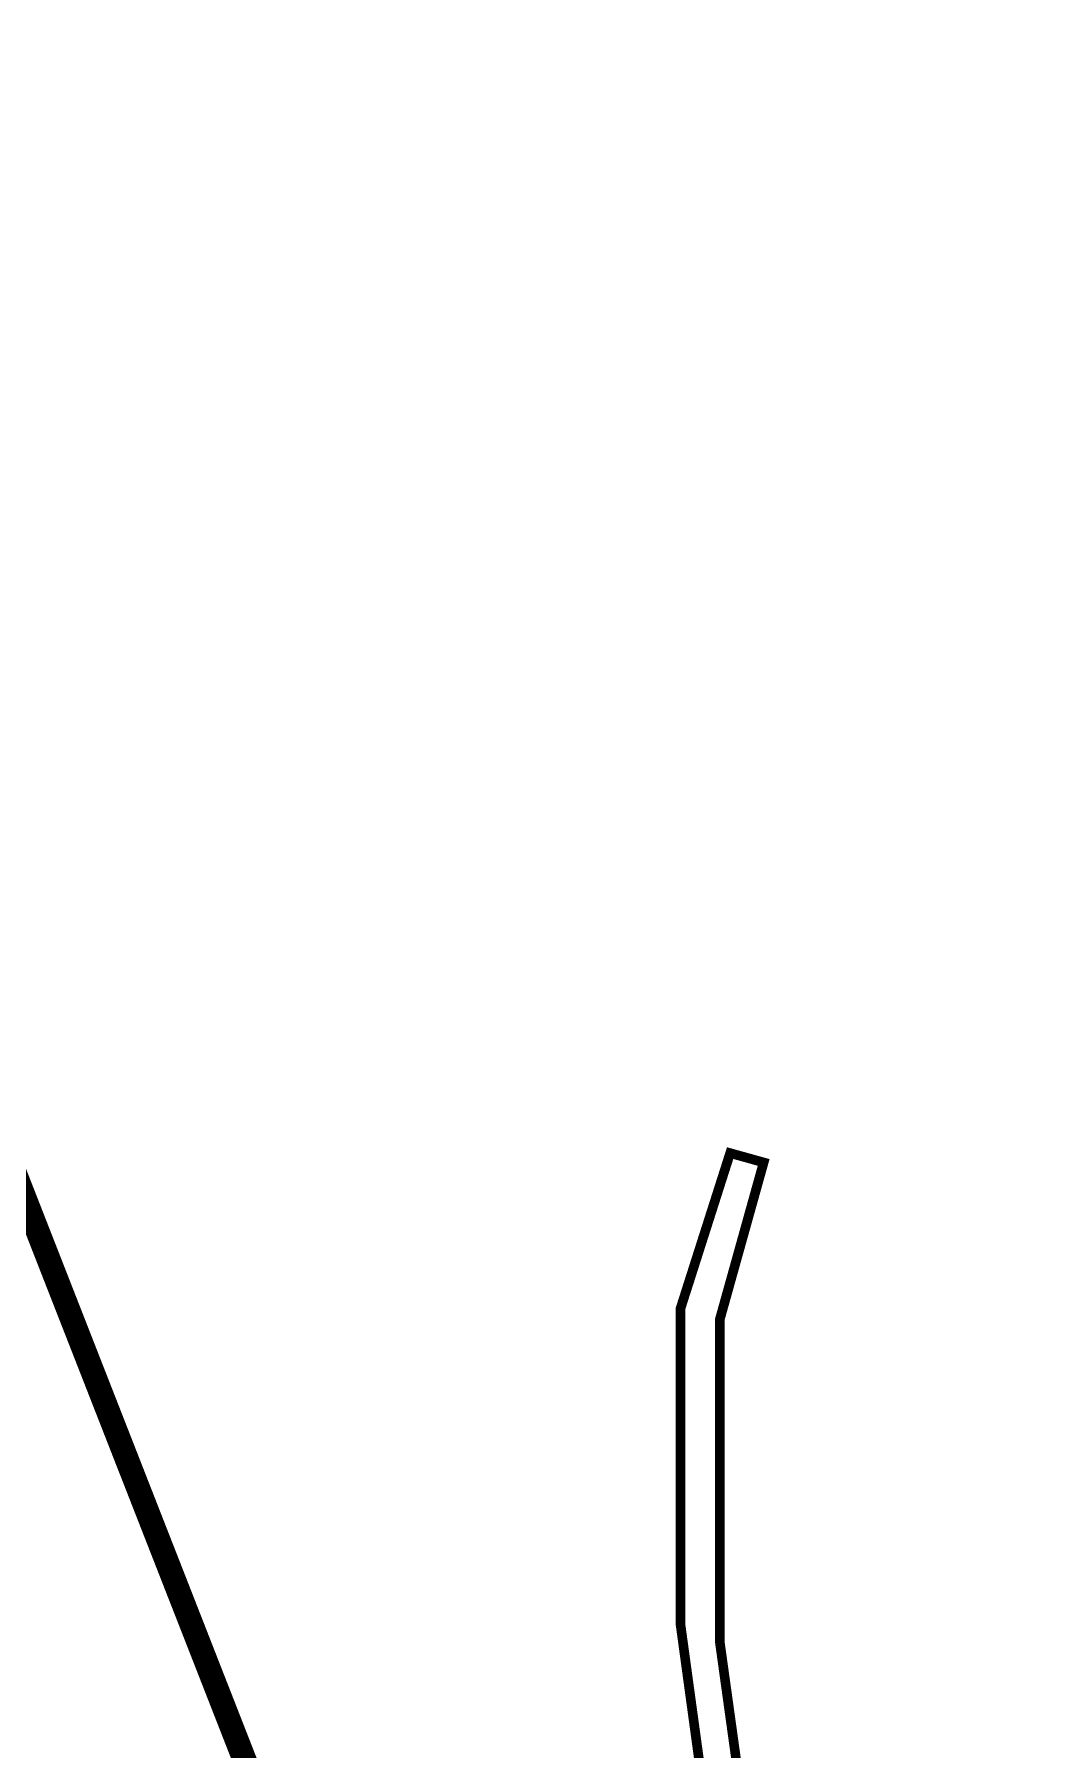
# Model space of a CAD drawing. Header units: metres. Extents: x 561401 to 594056, y 8460144 to 8508504.
# Drawn here: x 572747.79 to 572769.1, y 8479621.34 to 8479657.15 of the extents above; entities that cross this region are included whole.
import ezdxf

# ---------------------------------------------------------------- set-up
doc = ezdxf.new("R2010")
doc.units = ezdxf.units.M
doc.layers.add('1.1. DERECHO DE VIA', color=230, linetype='Continuous')
doc.layers.add('1.7 PIRCA DE PIEDRA', color=8, linetype='Continuous')

msp = doc.modelspace()

# ---------------------------------------------------------------- linework, layer by layer
at = {"layer": '1.1. DERECHO DE VIA', "color": 230, "linetype": 'Continuous', "lineweight": 40, "ltscale": 0.2, "const_width": 0.5}
msp.add_lwpolyline([(572738.53, 8479668.021), (572741.399, 8479648.685), (572748.685, 8479630.059), (572755.972, 8479611.434), (572763.258, 8479592.809), (572771.423, 8479574.522), (572779.025, 8479558.145), (572778.463, 8479551.71), (572786.791, 8479541.078), (572802.22, 8479525.948), (572816.648, 8479512.098), (572831.198, 8479498.376), (572845.016, 8479488.623), (572845.643, 8479488.181), (572861.681, 8479476.315), (572878.966, 8479466.254), (572896.251, 8479456.192), (572913.537, 8479446.131), (572930.822, 8479436.07), (572948.107, 8479426.009), (572965.392, 8479415.948), (572982.218, 8479405.185)], dxfattribs=at)
at = {"layer": '1.7 PIRCA DE PIEDRA', "color": 64, "linetype": 'Continuous', "lineweight": -3, "const_width": 0.2}
msp.add_lwpolyline([(572754.488, 8479588.655), (572768.127, 8479592.573), (572765.017, 8479605.765), (572763.669, 8479612.26), (572762.097, 8479623.581), (572762.097, 8479630.327), (572763.011, 8479633.6), (572762.312, 8479633.795), (572761.277, 8479630.554), (572761.277, 8479623.947), (572762.942, 8479611.783), (572767.383, 8479592.978), (572754.328, 8479589.109)], close=True, dxfattribs=at)

doc.saveas('drawing.dxf')
